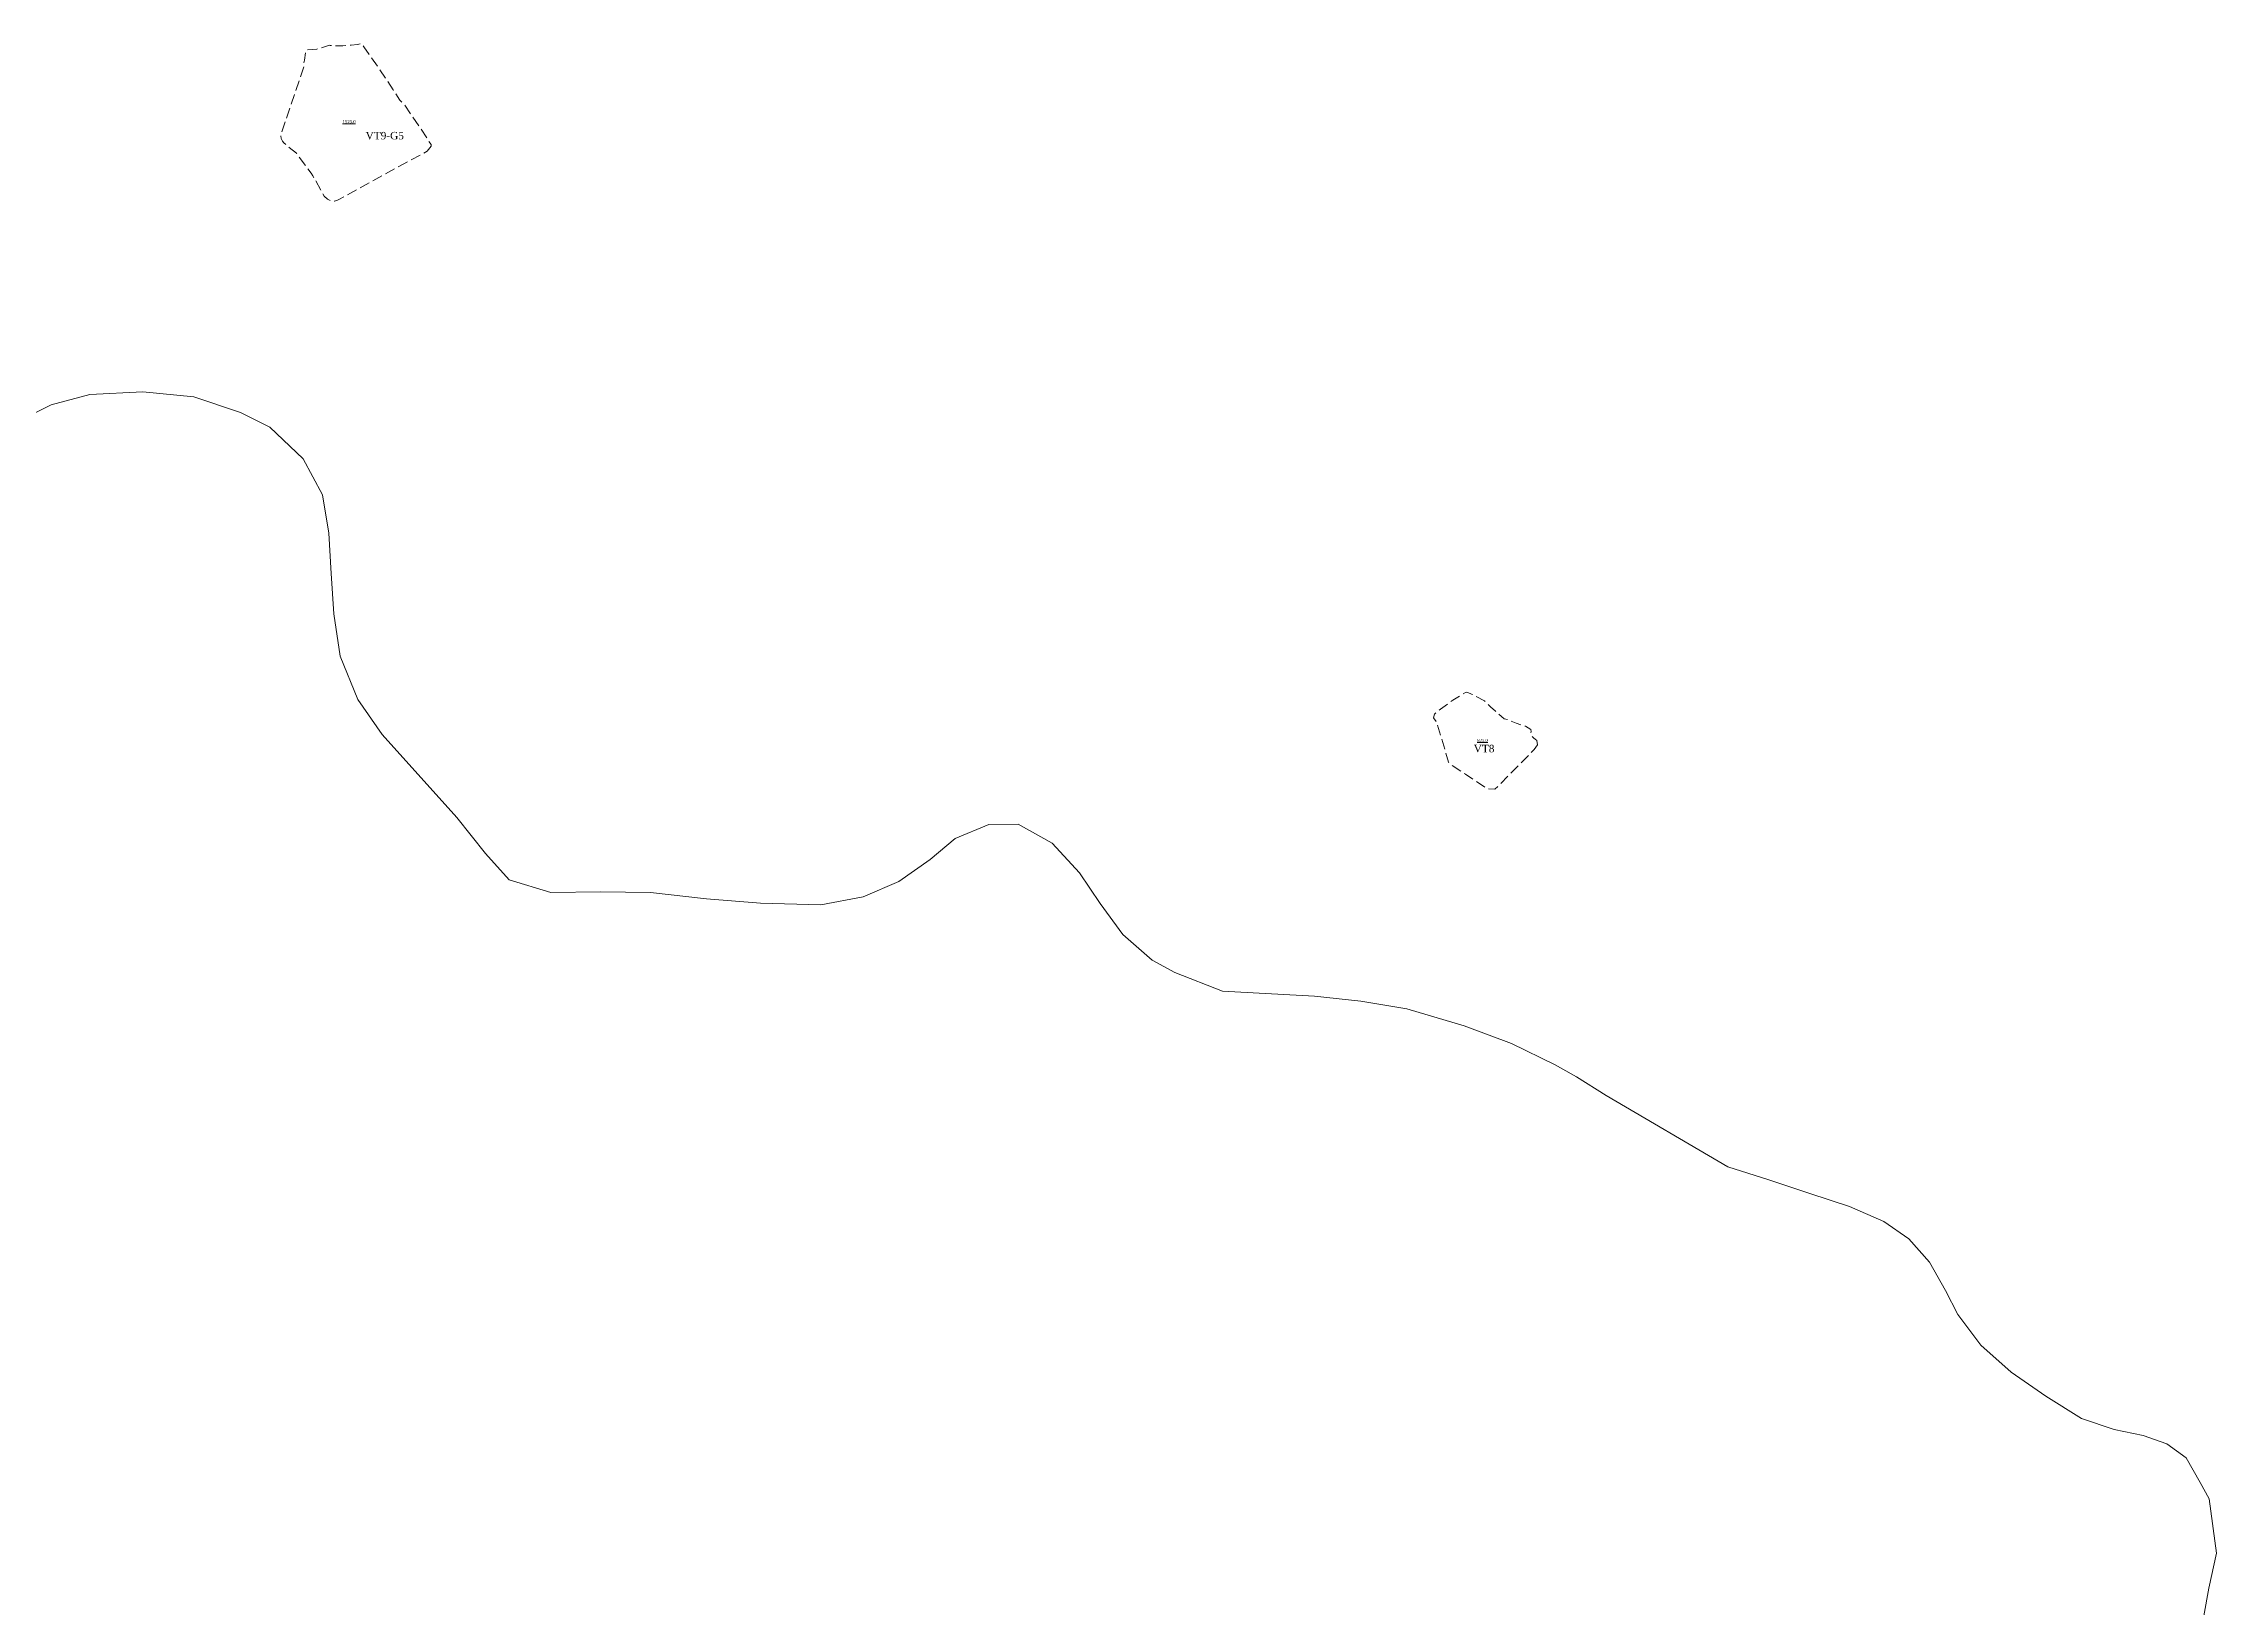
# Model space of a CAD drawing. Header units: metres. Extents: x 543340 to 549474, y 1840490 to 1845220.
# Drawn here: x 544642 to 545346, y 1842948 to 1843455 of the extents above; entities that cross this region are included whole.
import ezdxf
from ezdxf.enums import TextEntityAlignment as Align

# ---------------------------------------------------------------- set-up
doc = ezdxf.new("R2010")
doc.units = ezdxf.units.M
doc.header["$MEASUREMENT"] = 0
doc.linetypes.add('DGN Style 3', pattern=[4.697227, 3.355162, -1.342065])
for name, color, linetype, lineweight in [('Level 10', 7, 'Continuous', 0), ('Level 28', 7, 'Continuous', 0), ('Level 30', 7, 'Continuous', 0), ('Level 5', 7, 'Continuous', 0)]:
    doc.layers.add(name, color=color, linetype=linetype, lineweight=lineweight)
doc.styles.add('Style-Times New Roman', font='times.ttf')

msp = doc.modelspace()

# ---------------------------------------------------------------- linework, layer by layer
at = {"layer": 'Level 10', "color": 7, "lineweight": 0, "flags": 128}
msp.add_lwpolyline([(544636.11, 1843333.42), (544644.94, 1843337.85), (544657.51, 1843341.14), (544674.67, 1843342.04), (544691.19, 1843340.39), (544706.24, 1843335.3), (544715.8, 1843330.58), (544726.53, 1843320.37), (544732.86, 1843308.66), (544734.89, 1843296.22), (544735.65, 1843283.24), (544736.52, 1843270.18), (544738.53, 1843256.4), (544744.29, 1843242.42), (544752.1, 1843231.09), (544776.35, 1843204.25), (544785.63, 1843192.62), (544793.2, 1843184.02), (544806.68, 1843179.98), (544822.79, 1843180.18), (544839.04, 1843179.92), (544857.14, 1843177.89), (544874.59, 1843176.54), (544894.13, 1843175.93), (544907.84, 1843178.5), (544919.34, 1843183.47), (544929.51, 1843190.66), (544937.64, 1843197.4), (544948.52, 1843202), (544958.06, 1843202.05), (544969.04, 1843195.88), (544977.87, 1843186.3), (544984.56, 1843176.35), (544991.91, 1843166.39), (545001.37, 1843158.01), (545008.69, 1843154.01), (545024.17, 1843148.02), (545053.91, 1843146.37), (545068.99, 1843144.82), (545083.81, 1843142.29), (545102.44, 1843136.79), (545117.67, 1843131.06), (545131.8, 1843124.14), (545138.78, 1843120.24), (545148.4, 1843114.28), (545187.75, 1843091.14), (545200.67, 1843087.03), (545214.3, 1843082.53), (545227.14, 1843078.32), (545238.25, 1843073.41), (545246.3, 1843067.83), (545252.97, 1843060.26), (545258.22, 1843051.09), (545262.24, 1843043.38), (545269.59, 1843033.42), (545279.46, 1843024.73), (545290.65, 1843016.87), (545302.24, 1843009.73), (545312.81, 1843006.09), (545322.21, 1843004.21), (545329.9, 1843001.45), (545336.09, 1842996.97), (545340.59, 1842988.94), (545343.54, 1842983.67), (545345.94, 1842966.11), (545343.49, 1842954.73), (545340.2, 1842936.8)], dxfattribs=at)
at = {"layer": 'Level 30', "color": 5, "linetype": 'DGN Style 3', "lineweight": 13, "flags": 128}
for points in [[(544768.01, 1843421.55), (544766.72, 1843419.94), (544738.15, 1843404.31), (544737.68, 1843404.07), (544736.74, 1843403.78), (544735.76, 1843403.82), (544734.4, 1843404.36), (544733.35, 1843405.41), (544729.94, 1843411.53), (544729.69, 1843411.96), (544729.14, 1843412.79), (544724.39, 1843419.23), (544722.07, 1843421.12), (544720.33, 1843422.65), (544719.91, 1843423.19), (544719.44, 1843424.05), (544719.33, 1843425.28), (544726.88, 1843447.45), (544726.72, 1843448.3), (544727.03, 1843449.38), (544727.45, 1843452.65), (544730.95, 1843452.92), (544735.07, 1843454.23), (544735.32, 1843454.08), (544739.39, 1843454.03), (544742.07, 1843454.21), (544744.11, 1843454.46), (544745.41, 1843454.79), (544746.19, 1843453.7), (544753.81, 1843442.75), (544755.67, 1843439.77), (544757.87, 1843436.43), (544759.28, 1843434.98), (544764.67, 1843427.15), (544767.94, 1843422.06), (544768.01, 1843421.55)], [(545126.15, 1843227.77), (545125.9, 1843229.13), (545125.36, 1843229.57), (545124.99, 1843229.92), (545123.92, 1843230.99), (545124.04, 1843232.02), (545123.94, 1843232.75), (545122.2, 1843233.76), (545119.2, 1843234.71), (545116.37, 1843235.91), (545115.87, 1843236.07), (545115.31, 1843236.15), (545113.46, 1843237.86), (545111.54, 1843239.47), (545111.17, 1843239.82), (545109.39, 1843241.62), (545109.02, 1843241.97), (545105.47, 1843243.88), (545104.99, 1843244.07), (545104.51, 1843244.25), (545103.29, 1843244.77), (545102.87, 1843244.74), (545098.75, 1843242.22), (545094.68, 1843239.32), (545094.29, 1843239), (545092.77, 1843237.69), (545092.41, 1843236.51), (545093.53, 1843235.02), (545097.35, 1843222.11), (545097.67, 1843221.54), (545102.79, 1843218.29), (545109.85, 1843213.56), (545112.36, 1843213.35), (545125.07, 1843226.25), (545125.07, 1843226.26), (545126.15, 1843227.77)]]:
    msp.add_lwpolyline(points, dxfattribs=at)

# ---------------------------------------------------------------- texts
at = {"layer": 'Level 28', "color": 1, "lineweight": 0, "style": 'Style-Times New Roman'}
for s, p in [('VT9-G5', (544746.78, 1843423.74)), ('VT8', (545105.48, 1843225.34))]:
    msp.add_text(s, height=2.422, dxfattribs=at).set_placement(p)
at = {"layer": 'Level 5', "color": 5, "linetype": 'Continuous', "lineweight": 0, "style": 'Style-Times New Roman'}
for s, p in [('%%u1523,0%%U', (544741.43, 1843429.49)), ('%%u625,0%%U', (545108.31, 1843229.18))]:
    msp.add_text(s, height=1, dxfattribs=at).set_placement(p, align=Align.MIDDLE_CENTER)

doc.saveas('drawing.dxf')
